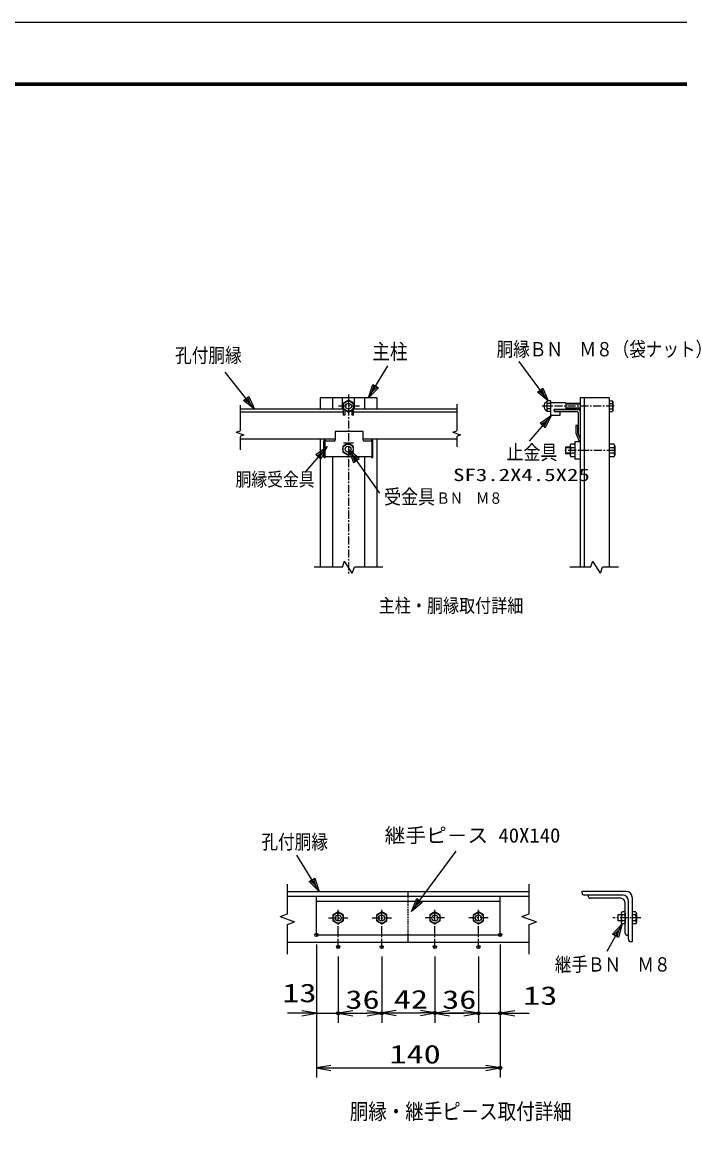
# Model space of a CAD drawing. Units: millimetres, scale not verified. Extents: x -4455 to 4455, y -3150 to 3150.
# Drawn here: x 382 to 2421, y -297 to 3150 of the extents above; entities that cross this region are included whole.
import ezdxf
from ezdxf.enums import TextEntityAlignment as Align

# ---------------------------------------------------------------- set-up
doc = ezdxf.new("R2010")
doc.units = ezdxf.units.MM
doc.header["$LTSCALE"] = 20
doc.header["$PDMODE"] = 32
doc.header["$PDSIZE"] = 10
doc.linetypes.add('USER2', pattern=[2, 1.25, -0.25, 0.25, -0.25])
doc.linetypes.add('USER3', pattern=[0.375, 0.25, -0.125])
for name, color, linetype, lineweight in [('0-0_1', 7, 'Continuous', 25), ('0-1_2', 7, 'Continuous', 25), ('0-2_0', 4, 'Continuous', 25), ('0-4_EXTCNT-LMEC0', 2, 'Continuous', 25), ('0-7_WAKU', 7, 'Continuous', 25)]:
    doc.layers.add(name, color=color, linetype=linetype, lineweight=lineweight)
doc.layers.add('0-5_DEFPOINTS', color=7, linetype='Continuous')
doc.styles.add('ＭＳ ゴシック', font='')
doc.styles.get('ＭＳ ゴシック').set_extended_font_data('MS Gothic')

# ---------------------------------------------------------------- blocks, each defined once
blk = doc.blocks.new('DARROWS')
at = {"layer": '0-2_0', "color": 2}
blk.add_line((0, 0), (-19.982, 0), dxfattribs=at)
blk.add_lwpolyline([(-20, -3.333), (0, 0), (-20, 3.333)], dxfattribs=at)
blk = doc.blocks.new('C51')
at = {"layer": '0-0_1', "color": 4}
blk.add_line((116624.1, 104388.2), (114811.1, 106684), dxfattribs=at)
blk.add_lwpolyline([(116268.3, 105177.6), (116624.1, 104388.2), (115938.7, 104917.3)], close=True, dxfattribs=at)
blk.add_lwpolyline([(116185.9, 105112.5), (116363.8, 104717.8), (116021.1, 104982.3)], dxfattribs=at)
blk = doc.blocks.new('C53')
at = {"layer": '0-0_1', "color": 4}
blk.add_line((135061, 104010.5), (133661.3, 102411.8), dxfattribs=at)
blk.add_lwpolyline([(134349.7, 103516.8), (135061, 104010.5), (134665.7, 103240.2)], close=True, dxfattribs=at)
blk.add_lwpolyline([(134428.7, 103447.7), (134784.4, 103694.5), (134586.7, 103309.3)], dxfattribs=at)
blk = doc.blocks.new('C52')
at = {"layer": '0-0_1', "color": 4}
blk.add_line((123707.5, 105095.7), (124907.8, 107079.9), dxfattribs=at)
blk.add_lwpolyline([(124322, 105705.7), (123707.5, 105095.7), (123962.6, 105923.1)], close=True, dxfattribs=at)
blk.add_lwpolyline([(124232.1, 105760.1), (123924.9, 105455.1), (124052.5, 105868.8)], dxfattribs=at)
blk = doc.blocks.new('C54')
at = {"layer": '0-0_1', "color": 4}
blk.add_line((134851.1, 104894.6), (133050.8, 107334.7), dxfattribs=at)
blk.add_lwpolyline([(134521.3, 105695.2), (134851.1, 104894.6), (134183.4, 105445.9)], close=True, dxfattribs=at)
blk.add_lwpolyline([(134436.8, 105632.9), (134601.7, 105232.6), (134267.9, 105508.2)], dxfattribs=at)

msp = doc.modelspace()

# ---------------------------------------------------------------- linework, layer by layer
at = {"layer": '0-0_1'}
for p, q in [((1305.58, 1985.62), (1305.58, 1950.24)), ((1481.66, 1985.62), (1305.58, 1985.62)), ((1344.14, 1985.62), (1344.14, 1950.24)), ((1374.99, 1950.24), (1374.99, 1985.62)), ((1377.49, 1968.75), (1377.49, 1931.36)), ((1409.75, 1931.36), (1409.75, 1968.75)), ((1412.24, 1950.24), (1412.24, 1985.62)), ((1443.09, 1985.62), (1443.09, 1950.24)), ((1481.66, 1985.62), (1481.66, 1950.24)), ((2068.45, 1969.54), (2020.22, 1969.54)), ((2068.45, 1969.54), (2068.45, 1949.44)), ((2112.65, 1985.62), (2112.65, 1460.62)), ((2202.65, 1985.62), (2112.65, 1985.62)), ((2124.65, 1985.62), (2124.65, 1460.62)), ((2202.65, 1985.62), (2202.65, 1460.62)), ((1377.49, 1950.24), (1057.66, 1950.24)), ((1377.49, 1940.46), (1057.66, 1940.46)), ((1377.49, 1950.12), (1393.62, 1940.81)), ((1382.49, 1931.36), (1377.49, 1931.36)), ((1382.49, 1947.24), (1382.49, 1931.36)), ((1393.62, 1940.81), (1409.75, 1950.12)), ((1404.74, 1931.36), (1404.74, 1947.24)), ((1409.75, 1931.36), (1404.74, 1931.36)), ((1729.57, 1950.24), (1409.75, 1950.24)), ((1729.57, 1940.46), (1409.75, 1940.46)), ((2032.28, 1945.42), (2032.28, 1949.44)), ((2068.45, 1949.44), (2032.28, 1949.44)), ((2108.64, 1948.44), (2032.28, 1948.44)), ((2103.61, 1942.41), (2035.29, 1942.41)), ((2050.36, 1931.36), (2050.36, 1942.41)), ((2106.63, 1939.4), (2106.63, 1871.08)), ((2098.59, 1899.21), (2098.59, 1875.89)), ((2104.62, 1899.21), (2098.59, 1899.21)), ((2104.62, 1899.21), (2104.62, 1877.1)), ((2098.59, 1875.89), (2110.04, 1848.67)), ((2104.62, 1877.1), (2112.65, 1858)), ((2112.65, 1868.06), (2109.64, 1868.06)), ((1352.72, 1857.66), (1057.66, 1857.66)), ((1305.57, 1857.66), (1305.58, 1460.62)), ((1392.67, 1844.68), (1376.54, 1835.37)), ((1408.8, 1835.37), (1392.67, 1844.68)), ((1729.57, 1857.66), (1439.14, 1857.66)), ((1481.66, 1857.66), (1481.66, 1460.62)), ((2081.36, 1832.67), (2066.7, 1832.67)), ((2066.7, 1832.67), (2066.7, 1811.34)), ((2081.36, 1836.34), (2081.36, 1807.67)), ((2096.03, 1830.67), (2083.76, 1830.67)), ((2096.03, 1842.01), (2083.77, 1842.01)), ((2096.03, 1848.67), (2096.03, 1795.34)), ((2112.65, 1848.67), (2096.03, 1848.67)), ((2217.62, 1842.01), (2202.69, 1842.01)), ((2217.61, 1830.67), (2202.69, 1830.67)), ((2220.02, 1836.34), (2220.03, 1807.66)), ((1344.14, 1802.93), (1344.14, 1460.62)), ((1443.09, 1802.93), (1443.09, 1460.62)), ((2081.36, 1811.34), (2066.7, 1811.34)), ((2096.03, 1813.34), (2083.76, 1813.34)), ((2096.03, 1802.01), (2083.76, 1802.01)), ((2112.65, 1795.34), (2096.03, 1795.34)), ((2217.63, 1813.34), (2202.69, 1813.34)), ((2217.67, 1802.01), (2202.69, 1802.01)), ((1204.38, 455.07), (1954.38, 455.07)), ((1579.38, 440.07), (1579.38, 455.07)), ((1204.38, 440.07), (1954.38, 440.07)), ((1294.38, 320.07), (1294.38, 440.07)), ((1294.38, 425.07), (1864.38, 425.07)), ((1864.38, 320.07), (1864.38, 440.07)), ((1361.88, 391.19), (1345.75, 381.88)), ((1345.75, 381.88), (1345.75, 363.26)), ((1378.01, 381.88), (1361.88, 391.19)), ((1378.01, 363.26), (1378.01, 381.88)), ((1496.88, 391.19), (1480.75, 381.88)), ((1480.75, 381.88), (1480.75, 363.26)), ((1513.01, 381.88), (1496.88, 391.19)), ((1513.01, 363.26), (1513.01, 381.88)), ((1661.88, 391.19), (1645.75, 381.88)), ((1645.75, 381.88), (1645.75, 363.26)), ((1678.01, 381.88), (1661.88, 391.19)), ((1678.01, 363.26), (1678.01, 381.88)), ((1796.88, 391.19), (1780.75, 381.88)), ((1780.75, 381.88), (1780.75, 363.26)), ((1813.01, 381.88), (1796.88, 391.19)), ((1813.01, 363.26), (1813.01, 381.88)), ((2239.39, 381.88), (2229.17, 381.88)), ((2252.29, 391.19), (2242.39, 391.19)), ((2252.29, 381.88), (2242.39, 381.88)), ((2284.07, 391.19), (2273.92, 391.19)), ((2283.91, 381.88), (2273.92, 381.88)), ((2286.98, 386.57), (2286.98, 358.64)), ((1345.75, 363.26), (1361.88, 353.94)), ((1361.88, 353.94), (1378.01, 363.26)), ((1480.75, 363.26), (1496.88, 353.94)), ((1496.88, 353.94), (1513.01, 363.26)), ((1645.75, 363.26), (1661.88, 353.94)), ((1661.88, 353.94), (1678.01, 363.26)), ((1780.75, 363.26), (1796.88, 353.94)), ((1796.88, 353.94), (1813.01, 363.26)), ((2239.39, 363.26), (2229.17, 363.26)), ((2252.29, 363.26), (2242.39, 363.26)), ((2252.29, 353.95), (2242.39, 353.95)), ((2284.02, 363.26), (2273.92, 363.26)), ((2283.96, 353.94), (2273.92, 353.94)), ((1294.38, 320.07), (1864.38, 320.07)), ((1579.38, 297.57), (1579.38, 320.07)), ((1204.38, 297.57), (1954.38, 297.57))]:
    msp.add_line(p, q, dxfattribs=at)
at = {"layer": '0-0_1', "color": 4, "linetype": 'USER2'}
for p, q in [((1393.62, 1995.56), (1393.62, 1435.16)), ((1427.85, 1959.44), (1359.9, 1959.44)), ((2218.04, 1959.49), (1994.78, 1959.49)), ((2220.03, 1822.01), (2063.73, 1822.01)), ((1361.88, 282.57), (1361.88, 402.57)), ((1496.88, 282.57), (1496.88, 402.57)), ((1661.88, 282.57), (1661.88, 402.57)), ((1796.88, 282.57), (1796.88, 402.57)), ((1331.88, 372.57), (1391.88, 372.57)), ((1466.88, 372.57), (1526.88, 372.57)), ((1691.88, 372.57), (1631.88, 372.57)), ((1826.88, 372.57), (1766.88, 372.57)), ((2301.12, 372.57), (2214.3, 372.57))]:
    msp.add_line(p, q, dxfattribs=at)
at = {"layer": '0-0_1', "color": 4}
for p, q in [((1729.57, 1965.28), (1729.57, 1894.3)), ((1057.66, 1962.41), (1057.66, 1898.31)), ((1045.91, 1878.77), (1057.66, 1883.04)), ((1717.83, 1878.77), (1729.57, 1883.04)), ((1717.83, 1878.77), (1741.32, 1870.22)), ((1729.57, 1890.03), (1729.57, 1883.04)), ((1741.32, 1870.22), (1729.57, 1865.94)), ((1729.57, 1865.94), (1729.57, 1833.68)), ((2081.36, 1830.54), (2066.7, 1830.54)), ((1393.62, 1824.99), (1489.95, 1689.71)), ((2081.36, 1813.47), (2066.7, 1813.47)), ((1374.99, 1460.62), (1286.95, 1460.62)), ((1374.99, 1460.62), (1381.77, 1479.24)), ((1405.46, 1442), (1381.77, 1479.24)), ((1405.46, 1442), (1412.24, 1460.62)), ((1500.28, 1460.62), (1412.24, 1460.62)), ((2144.77, 1460.62), (2080.78, 1460.62)), ((2144.77, 1460.62), (2151.55, 1479.24)), ((2175.24, 1442), (2151.55, 1479.24)), ((2175.24, 1442), (2182.02, 1460.62)), ((2231.35, 1460.62), (2182.02, 1460.62)), ((1302.39, 455.07), (1233.12, 567.54)), ((1589.1, 392.81), (1727.64, 580.19)), ((1271.42, 485.32), (1289.31, 496.34)), ((1302.39, 455.07), (1271.42, 485.32)), ((1291.38, 472.95), (1275.9, 488.08)), ((1284.84, 493.58), (1291.38, 472.95)), ((1289.31, 496.34), (1302.39, 455.07)), ((1204.38, 385.2), (1204.38, 477.57)), ((1954.38, 385.2), (1954.38, 477.57)), ((1589.1, 392.81), (1605.62, 432.82)), ((1622.51, 420.34), (1589.1, 392.81)), ((1601.58, 409.69), (1609.85, 429.7)), ((1618.29, 423.46), (1601.58, 409.69)), ((1605.62, 432.82), (1622.51, 420.34)), ((1181.88, 377.01), (1204.38, 385.2)), ((1931.88, 377.01), (1954.38, 385.2)), ((1181.88, 377.01), (1226.88, 360.63)), ((1204.38, 352.44), (1226.88, 360.63)), ((1204.38, 260.07), (1204.38, 352.44)), ((1931.88, 377.01), (1976.88, 360.63)), ((1954.38, 352.44), (1976.88, 360.63)), ((1954.38, 260.07), (1954.38, 352.44)), ((2242.39, 353.95), (2195.06, 268.69)), ((2212.82, 322.32), (2242.39, 353.95)), ((2242.39, 353.95), (2231.18, 312.13)), ((2231.18, 312.13), (2212.82, 322.32)), ((2217.41, 319.77), (2232.2, 335.59)), ((2232.2, 335.59), (2226.59, 314.68))]:
    msp.add_line(p, q, dxfattribs=at)
at = {"layer": '0-0_1', "color": 4, "linetype": 'USER3'}
msp.add_line((1579.38, 320.07), (1579.38, 440.07), dxfattribs=at)
at = {"layer": '0-0_1'}
for points in [[(1409.75, 1968.75), (1393.62, 1978.06), (1377.49, 1968.75)], [(2020.22, 1943.42), (2020.22, 1931.36), (2050.36, 1931.36)], [(1376.54, 1816.74), (1392.67, 1807.43), (1408.8, 1816.74)]]:
    msp.add_lwpolyline(points, dxfattribs=at)
at = {"layer": '0-0_1', "color": 4}
for points in [[(1045.91, 1878.77), (1069.41, 1870.22), (1057.66, 1865.94)], [(1422.24, 1793.81), (1405.79, 1807.88), (1413.68, 1787.73)]]:
    msp.add_lwpolyline(points, dxfattribs=at)
msp.add_lwpolyline([(1409.4, 1784.68), (1426.52, 1796.85), (1393.62, 1824.99)], close=True, dxfattribs=at)
at = {"layer": '0-0_1'}
for centre, radius in [((1393.62, 1959.44), 16.13), ((1393.62, 1959.44), 9.31), ((1392.67, 1826.06), 16.13), ((1392.67, 1826.06), 9.31), ((1361.88, 372.57), 16.13), ((1361.88, 372.57), 9.31), ((1496.88, 372.57), 16.13), ((1496.88, 372.57), 9.31), ((1661.88, 372.57), 16.13), ((1661.88, 372.57), 9.31), ((1796.88, 372.57), 16.13), ((1796.88, 372.57), 9.31)]:
    msp.add_circle(centre, radius, dxfattribs=at)
for centre, radius, start, end in [((2015.06, 1959.23), 15.29, 113.49933, 245.97135), ((2035.29, 1945.42), 3.01, 180.01749, 270), ((2103.61, 1939.4), 3.01, 0, 90), ((2108.64, 1944.42), 4.02, 0, 90), ((2109.64, 1871.04), 3.01, 179.99992, 270), ((2089.08, 1836.36), 7.75, 133.23149, 226.94679), ((2098.31, 1821.96), 16.94, 149.07794, 210.64148), ((2212.31, 1836.36), 7.75, 313.05395, 46.76926), ((2203.08, 1821.96), 16.94, 329.3584, 30.92194), ((2089.56, 1807.63), 8.14, 135.46316, 224.1324), ((2211.83, 1807.63), 8.14, 315.86685, 44.53607), ((2254.38, 435.53), 19.54, 0, 90), ((2238.36, 419.51), 13.93, 0, 90), ((2244.61, 425.77), 17.58, 0, 90), ((2255.39, 372.47), 15.99, 144.11156, 215.34193), ((2245.13, 386.62), 5.52, 120.9258, 239.92639), ((2270.98, 372.47), 15.99, 324.65771, 35.88809), ((2281.24, 386.62), 5.52, 300.07333, 59.07392), ((2244.66, 358.68), 5.21, 116.37906, 244.40222), ((2281.71, 358.68), 5.21, 295.59689, 63.62006)]:
    msp.add_arc(centre, radius, start, end, dxfattribs=at)
at = {"layer": '0-1_2'}
for p, q in [((2008.97, 1973.41), (2010.21, 1975.56)), ((2008.97, 1973.41), (2008.97, 1945.57)), ((2020.22, 1967.52), (2010.11, 1967.52)), ((2020.22, 1975.56), (2010.22, 1975.56)), ((2020.22, 1975.56), (2020.22, 1943.41)), ((2020.22, 1967.53), (2020.22, 1951.45)), ((2112.65, 1967.53), (2068.45, 1967.53)), ((2202.65, 1975.57), (2202.65, 1943.28)), ((2202.65, 1975.57), (2212.7, 1975.57)), ((2202.65, 1967.49), (2212.7, 1967.49)), ((2213.95, 1973.4), (2212.7, 1975.57)), ((2213.95, 1973.4), (2213.95, 1945.45)), ((2008.97, 1945.57), (2010.21, 1943.41)), ((2020.22, 1951.45), (2010.22, 1951.45)), ((2020.22, 1943.41), (2010.22, 1943.42)), ((2112.65, 1951.45), (2068.45, 1951.45)), ((2202.65, 1951.35), (2212.7, 1951.35)), ((2202.65, 1943.28), (2212.7, 1943.28)), ((2213.95, 1945.45), (2212.7, 1943.28)), ((2202.69, 1834.91), (2202.69, 1809.08)), ((2254.38, 455.07), (2117.63, 455.07)), ((2117.63, 455.07), (2117.63, 451.16)), ((2244.61, 443.35), (2125.44, 443.35)), ((2137.74, 442.73), (2137.74, 439.64)), ((2238.36, 433.44), (2143.93, 433.44)), ((2252.29, 325.09), (2252.29, 419.51)), ((2262.19, 306.59), (2262.19, 425.76)), ((2273.92, 435.53), (2273.92, 298.78)), ((2229.17, 381.88), (2229.17, 363.26)), ((2239.39, 386.54), (2239.39, 358.6)), ((2252.29, 388.69), (2252.29, 356.44)), ((2273.92, 388.69), (2273.92, 356.44)), ((2261.58, 318.89), (2258.48, 318.89)), ((2273.92, 298.78), (2270.01, 298.78))]:
    msp.add_line(p, q, dxfattribs=at)
at = {"layer": '0-1_2', "color": 4}
for p, q in [((2112.65, 1965.92), (2068.45, 1965.92)), ((2112.65, 1953.06), (2068.45, 1953.06))]:
    msp.add_line(p, q, dxfattribs=at)
at = {"layer": '0-1_2'}
for centre, radius, start, end in [((2023.5, 1973.41), 14.61, 179.99992, 203.62862), ((2037.96, 1959.73), 28.93, 164.30701, 196.61107), ((2199.36, 1973.4), 14.59, 336.1131, 0), ((2187.34, 1959.42), 26.62, 342.35559, 17.65405), ((2023.5, 1945.57), 14.53, 156.03488, 179.99992), ((2199.36, 1945.45), 14.59, 0, 23.88546), ((2125.44, 451.16), 7.81, 179.99992, 270), ((2143.93, 439.64), 6.19, 179.99992, 270), ((2258.48, 325.09), 6.19, 179.99992, 270), ((2270.01, 306.59), 7.81, 179.99992, 270)]:
    msp.add_arc(centre, radius, start, end, dxfattribs=at)
at = {"layer": '0-2_0', "color": 7}
for p, q in [((1439.14, 1881), (1352.72, 1881)), ((1352.72, 1881), (1352.72, 1853.87)), ((1439.14, 1853.87), (1439.14, 1881)), ((1317.7, 1801.8), (1317.7, 1852.2)), ((1319.7, 1854.2), (1320.43, 1854.2)), ((1320.43, 1854.2), (1319.7, 1854.2)), ((1320.91, 1848.87), (1320.91, 1804.93)), ((1322.43, 1850.87), (1322.43, 1852.2)), ((1349.72, 1850.87), (1322.91, 1850.87)), ((1376.54, 1835.37), (1376.54, 1816.74)), ((1377.88, 1845.42), (1409.7, 1845.42)), ((1377.88, 1845.42), (1377.88, 1845.37)), ((1377.88, 1845.37), (1409.7, 1845.37)), ((1408.8, 1835.37), (1408.8, 1816.74)), ((1409.7, 1845.42), (1409.7, 1845.37)), ((1464.78, 1850.87), (1442.14, 1850.87)), ((1464.78, 1850.82), (1464.78, 1850.87)), ((1464.8, 1850.87), (1464.8, 1852.2)), ((1466.33, 1848.87), (1466.33, 1804.93)), ((1467.53, 1854.2), (1466.8, 1854.2)), ((1466.8, 1854.2), (1467.53, 1854.2)), ((1469.53, 1801.8), (1469.53, 1852.2)), ((1319.68, 1800.08), (1320.43, 1800.08)), ((1322.43, 1802.08), (1322.43, 1802.93)), ((1322.91, 1802.93), (1464.78, 1802.93)), ((1464.78, 1802.93), (1464.78, 1802.98)), ((1464.8, 1802.08), (1464.8, 1802.93)), ((1467.55, 1800.08), (1466.8, 1800.08))]:
    msp.add_line(p, q, dxfattribs=at)
at = {"layer": '0-2_0', "color": 1}
for p, q in [((1294.38, 290.07), (1294.38, -122.43)), ((1294.38, 290.07), (1294.38, 46.99)), ((1864.38, 290.07), (1864.38, -122.43)), ((1864.38, 290.07), (1864.38, 46.99)), ((1361.88, 252.57), (1361.88, 46.99)), ((1361.88, 252.57), (1361.88, 46.99)), ((1496.88, 252.57), (1496.88, 46.99)), ((1496.88, 252.57), (1496.88, 47.99)), ((1661.88, 252.57), (1661.88, 46.99)), ((1661.88, 252.57), (1661.88, 47.99)), ((1796.88, 252.57), (1796.88, 46.99)), ((1796.88, 252.57), (1796.88, 46.99))]:
    msp.add_line(p, q, dxfattribs=at)
at = {"layer": '0-2_0', "color": 2}
for p, q in [((1249.38, 76.99), (1204.38, 76.99)), ((1294.38, 76.99), (1361.88, 76.99)), ((1406.88, 76.99), (1451.88, 76.99)), ((1406.88, 76.99), (1451.88, 76.99)), ((1541.88, 77.99), (1616.88, 77.99)), ((1751.88, 76.99), (1706.88, 76.99)), ((1706.88, 76.99), (1751.88, 76.99)), ((1796.88, 76.99), (1864.38, 76.99)), ((1909.38, 76.99), (1954.38, 76.99)), ((1339.38, -92.43), (1819.38, -92.43))]:
    msp.add_line(p, q, dxfattribs=at)
at = {"layer": '0-2_0', "color": 7}
for centre, radius, start, end in [((1319.7, 1852.2), 2, 90, 180), ((1320.43, 1852.2), 2, 0, 90), ((1322.91, 1848.87), 2, 90, 180), ((1349.72, 1853.87), 3, 270, 0), ((1442.14, 1853.87), 3, 180, 270), ((1464.33, 1848.87), 2, 0, 90), ((1466.8, 1852.2), 2, 90, 180), ((1467.53, 1852.2), 2, 0, 90), ((1319.68, 1802.08), 2, 188.18645, 270), ((1320.43, 1802.08), 2, 270, 0), ((1322.91, 1804.93), 2, 180, 270), ((1464.33, 1804.93), 2, 270, 0), ((1466.8, 1802.08), 2, 180, 270), ((1467.55, 1802.08), 2, 270, 351.81355)]:
    msp.add_arc(centre, radius, start, end, dxfattribs=at)
at = {"layer": '0-4_EXTCNT-LMEC0', "color": 4}
for p, q in [((1057.66, 1898.31), (1057.66, 1883.04)), ((1057.66, 1865.94), (1057.66, 1824.25)), ((1729.57, 1894.3), (1729.57, 1890.03))]:
    msp.add_line(p, q, dxfattribs=at)
at = {"layer": '0-5_DEFPOINTS'}
for p in [(1294.38, 320.07), (1864.38, 320.07), (1361.88, 282.57), (1496.88, 282.57), (1661.88, 282.57), (1796.88, 282.57), (1361.88, 76.99), (1496.88, 76.99), (1661.88, 77.99), (1796.88, 76.99), (1864.38, 76.99), (1864.38, -92.43)]:
    msp.add_point(p, dxfattribs=at)
at = {"layer": '0-7_WAKU', "color": 3}
msp.add_lwpolyline([(-4455, 3150), (4455, 3150), (4455, -3150), (-4455, -3150)], close=True, dxfattribs=at)
at = {"layer": '0-7_WAKU'}
for points in [[(-4155, 2962.5), (4155, 2962.5), (4155, -2962.5), (-4155, -2962.5)], [(-4153.13, 2960.62), (4153.12, 2960.62), (4153.12, -2960.63), (-4153.13, -2960.63)], [(-4151.25, 2958.75), (4151.25, 2958.75), (4151.25, -2958.75), (-4151.25, -2958.75)], [(-4149.38, 2956.87), (4149.37, 2956.87), (4149.37, -2956.88), (-4149.38, -2956.88)], [(-4147.5, 2955), (4147.5, 2955), (4147.5, -2955), (-4147.5, -2955)]]:
    msp.add_lwpolyline(points, close=True, dxfattribs=at)

# ---------------------------------------------------------------- block references
at = {"layer": '0-2_0'}
for name, p, xscale, yscale in [('C52', (-4729.03, -3269.17), 0.05, 0.05), ('C54', (-4729.03, -3269.17), 0.05, 0.05), ('C51', (-4729.03, -3269.17), 0.05, 0.05), ('C53', (-4729.03, -3269.17), 0.05, 0.05), ('C53', (-5425.04, -3366.49), 0.05, 0.05), ('DARROWS', (1294.38, 76.99), 2.25, 2.25), ('DARROWS', (1496.88, 76.99), 2.25, 2.25), ('DARROWS', (1661.88, 77.99), 2.25, 2.25), ('DARROWS', (1796.88, 76.99), 2.25, 2.25), ('DARROWS', (1796.88, 76.99), 2.25, 2.25), ('DARROWS', (1864.38, -92.43), 2.25, 2.25)]:
    msp.add_blockref(name, p, dxfattribs=dict(at, xscale=xscale, yscale=yscale))
at = {"layer": '0-2_0', "xscale": 2.25, "yscale": 2.25, "rotation": 180}
for p in [(1361.88, 76.99), (1361.88, 76.99), (1496.88, 77.99), (1661.88, 76.99), (1864.38, 76.99), (1294.38, -92.43)]:
    msp.add_blockref('DARROWS', p, dxfattribs=at)

# ---------------------------------------------------------------- texts
at = {"layer": '0-0_1', "color": 4, "style": 'ＭＳ ゴシック'}
for s, height, width, p in [('孔付胴縁', 44.57, 0.85, (855.96, 2081.4)), ('主柱', 47.36, 0.85, (1467.32, 2090.72)), ('胴縁ＢＮ\u3000Ｍ８（袋ナット）', 44.37, 0.85, (1853.3, 2100.61)), ('止金具', 45.45, 0.85, (1883.8, 1779.92)), ('胴縁受金具', 42.29, 0.85, (1043.47, 1698.66)), ('受金具', 45.45, 0.85, (1504.27, 1642.12)), ('ＢＮ\u3000Ｍ８', 35.18, 0.85, (1667.3, 1646.35)), ('主柱・胴縁取付詳細', 43.02, 0.85, (1487.48, 1306.58)), ('継手ピ－ス 40X140', 44.83, 1.05, (1505.91, 592.83)), ('孔付胴縁', 44.49, 0.85, (1123.8, 573.08)), ('継手ＢＮ\u3000Ｍ８', 44.2, 0.85, (2034.1, 193.08)), ('胴縁・継手ピ－ス取付詳細', 49.48, 0.85, (1397.88, -266.95))]:
    msp.add_text(s, height=height, dxfattribs=dict(at, width=width)).set_placement(p, align=Align.BOTTOM_LEFT)
at = {"layer": '0-2_0', "color": 3, "style": 'ＭＳ ゴシック', "width": 1.35}
for s, p in [('13', (1188.71, 93.89)), ('36', (1384.38, 73.39)), ('42', (1534.38, 74.39)), ('36', (1684.38, 73.39)), ('13', (1935.71, 85.89)), ('140', (1520.88, -96.03))]:
    msp.add_text(s, height=57.77, dxfattribs=at).set_placement(p, align=Align.BOTTOM_LEFT)
at = {"layer": '0-4_EXTCNT-LMEC0', "color": 4, "style": 'ＭＳ ゴシック', "width": 1.35}
msp.add_text('SF3.2X4.5X25', height=38.48, dxfattribs=at).set_placement((1718.35, 1715.68), align=Align.BOTTOM_LEFT)

doc.saveas('drawing.dxf')
